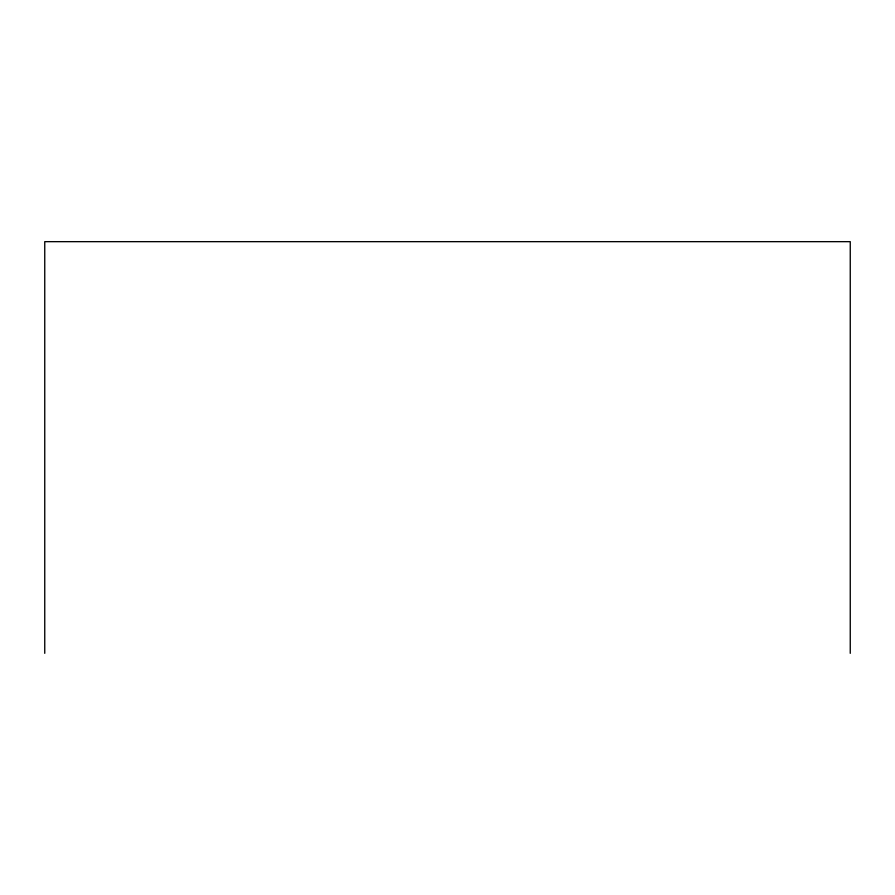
<?xml version="1.0" encoding="UTF-8"?>
<svg xmlns="http://www.w3.org/2000/svg" width="895" height="895" viewBox="0 0 895 895"><rect width="100%" height="100%" fill="white"/><g stroke="black" fill="none" stroke-linecap="round" stroke-linejoin="round"><path stroke-width="1.34" d="M850.25 653.339L850.25 241.661L44.75 241.661L44.75 653.339"/></g></svg>
